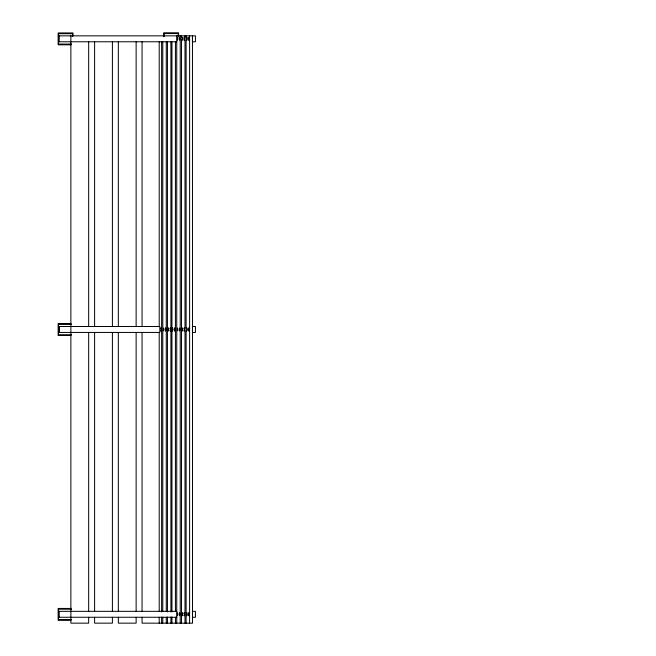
<?xml version="1.0" encoding="UTF-8"?>
<svg xmlns="http://www.w3.org/2000/svg" width="656" height="656" viewBox="0 0 656 656"><rect width="100%" height="100%" fill="white"/><g stroke="black" fill="none" stroke-linecap="round" stroke-linejoin="round"><path stroke-width="0.98" d="M161.269 329.583L161.032 330.927M163.877 329.583L163.631 330.936L163.352 330.28M165.911 329.583L165.681 330.927M168.526 329.583L168.297 330.927M170.56 329.583L170.33 330.927M172.889 329.583L172.651 330.927M177.825 38.868L177.579 40.221L177.317 39.688M174.922 329.583L174.685 330.927M179.859 38.868L179.629 40.213L179.35 39.688M177.825 329.583L177.579 330.936L177.292 330.28M182.475 38.868L182.27 40.18M179.859 329.583L179.629 330.927L179.326 330.28M184.508 38.868L184.303 40.18M177.825 614.36L177.579 615.713L177.284 615M182.475 329.583L182.245 330.927M187.124 38.868L186.903 40.196M179.859 614.36L179.629 615.705L179.318 615M184.508 329.583L184.279 330.927M189.158 38.868L188.928 40.213M182.475 614.36L182.245 615.705M187.124 329.583L186.894 330.927M184.508 614.36L184.279 615.705M189.158 329.583L188.928 330.927M187.124 614.36L186.903 615.689M189.158 614.36L188.928 615.705M179.293 38.384L179.629 37.302L179.859 38.671M181.909 38.384L182.147 37.294M183.942 38.384L184.18 37.294M186.558 38.384L186.796 37.294M188.592 38.384L188.83 37.294M165.353 328.984L165.583 328.008M167.969 328.984L168.198 328.008M170.002 328.984L170.232 328.008M172.323 328.984L172.561 328.008M174.357 328.984L174.594 328.008M177.268 328.984L177.596 328.016L177.825 329.386M179.301 328.984L179.629 328.016L179.859 329.386M181.917 328.984L182.147 328.008M183.951 328.984L184.18 328.008M186.558 328.984L186.796 328.008M188.6 328.984L188.83 328.008M177.268 613.713L177.596 612.794L177.825 614.164M179.301 613.713L179.629 612.794L179.859 614.164M181.917 613.713L182.147 612.786M183.951 613.713L184.18 612.786M186.566 613.713L186.796 612.786M188.6 613.713L188.83 612.786M177.284 38.081L177.596 37.302L177.825 38.671M163.352 328.664L163.647 328.016L163.877 329.386M160.745 328.599L160.933 328.008M58.999 35.842L195.431 35.842L195.431 41.771L192.364 41.771M58.999 41.771L176.858 41.771M71.594 44.075L58.507 44.075L58.507 33.686L72.595 33.686L72.595 36.523M70.987 44.813L58.138 44.813L58.138 32.948L72.972 32.948L72.972 35.916M70.987 323.613L58.138 323.613L58.138 335.478L70.987 335.478M71.594 324.351L58.507 324.351L58.507 334.732L71.594 334.732M192.364 326.508L195.431 326.508L195.431 332.436L192.364 332.436M70.987 608.44L58.138 608.44L58.138 620.305L70.987 620.305M71.594 609.186L58.507 609.186L58.507 619.567L71.594 619.567M58.999 611.335L176.858 611.335M192.364 611.335L195.431 611.335L195.431 617.263L192.364 617.263M58.999 617.263L176.858 617.263M188.912 37.294L189.158 38.671M186.878 37.294L187.124 38.671M188.789 40.18L188.592 39.098M184.262 37.294L184.508 38.671M186.755 40.18L186.55 39.098M182.229 37.294L182.475 38.671M184.164 40.213L183.942 39.098M182.106 40.18L181.958 39.688M188.912 328.008L189.158 329.386M186.878 328.008L187.124 329.386M188.813 330.927L188.584 329.673M184.262 328.008L184.508 329.386M186.78 330.927L186.591 330.28M182.229 328.008L182.475 329.386M184.164 330.927L183.975 330.28M182.13 330.927L181.942 330.28M174.676 328.008L174.922 329.386M172.643 328.008L172.889 329.386M174.578 330.927L174.389 330.28M170.314 328.008L170.56 329.386M172.544 330.927L172.315 329.673M168.28 328.008L168.526 329.386M170.216 330.927L170.035 330.28M165.665 328.008L165.919 329.386M168.182 330.927L167.993 330.28M165.574 330.927L165.386 330.28M161.015 328.008L161.269 329.386M160.925 330.927L160.736 330.28M188.912 612.786L189.158 614.164M186.878 612.786L187.124 614.164M188.813 615.705L188.6 614.787M184.262 612.786L184.508 614.164M186.78 615.705L186.583 615M182.229 612.786L182.475 614.164M184.164 615.705L183.967 615M182.13 615.705L181.933 615M192.462 41.771L192.462 35.842L192.511 623.2L142.065 623.151L142.065 617.263M192.462 326.508L192.462 332.436M192.462 611.335L192.462 617.263M189.609 35.842L189.609 623.2M186.115 35.842L186.115 37.884M186.115 39.934L186.115 328.5M186.115 330.542L186.115 623.2M185 35.793L185 623.151M181.515 35.793L181.515 37.835M181.515 39.885L181.515 623.151M180.22 35.793L180.22 623.151M178.58 36.752L178.58 32.8L163.746 32.8L163.746 36.752M178.211 36.375L178.211 33.538L164.123 33.538L164.123 36.375M176.735 35.793L176.735 623.151M175.431 41.771L175.431 611.335M175.431 617.263L175.431 623.2M171.938 41.976L171.938 611.941M171.938 617.058L171.938 623.2M170.921 41.927L170.921 611.892M170.921 617.009L170.921 623.151M167.436 41.927L167.436 611.892M167.436 617.009L167.436 623.151M166.271 41.771L166.271 611.335M166.271 617.263L166.271 623.151M162.786 41.771L162.786 611.335M162.786 617.263L162.786 623.151M161.622 41.976L161.622 611.941M161.622 617.058L161.622 623.2M159.211 41.771L159.211 326.508M159.211 332.436L159.211 611.335M159.211 617.263L159.211 623.151M142.065 41.771L142.065 326.508M142.065 332.436L142.065 611.335M136.136 41.771L136.136 326.508M136.136 332.436L136.136 611.335M136.136 617.263L136.136 623.151L118.334 623.151L118.334 617.263M118.334 41.771L118.334 326.508M118.334 332.436L118.334 611.335M112.406 41.771L112.406 326.508M112.406 332.436L112.406 611.335M112.406 617.263L112.406 623.151L94.603 623.151L94.603 617.263M94.603 41.771L94.603 326.508M94.603 332.436L94.603 611.335M88.675 41.771L88.675 326.508M88.675 332.436L88.675 611.335M88.675 617.263L88.675 623.151L70.873 623.151L70.873 35.793M59.212 35.842L59.212 41.771M59.212 326.508L59.212 332.436L159.802 332.436L159.802 326.508L59.032 326.508L59.032 332.436M59.212 611.335L59.212 617.263"/></g></svg>
